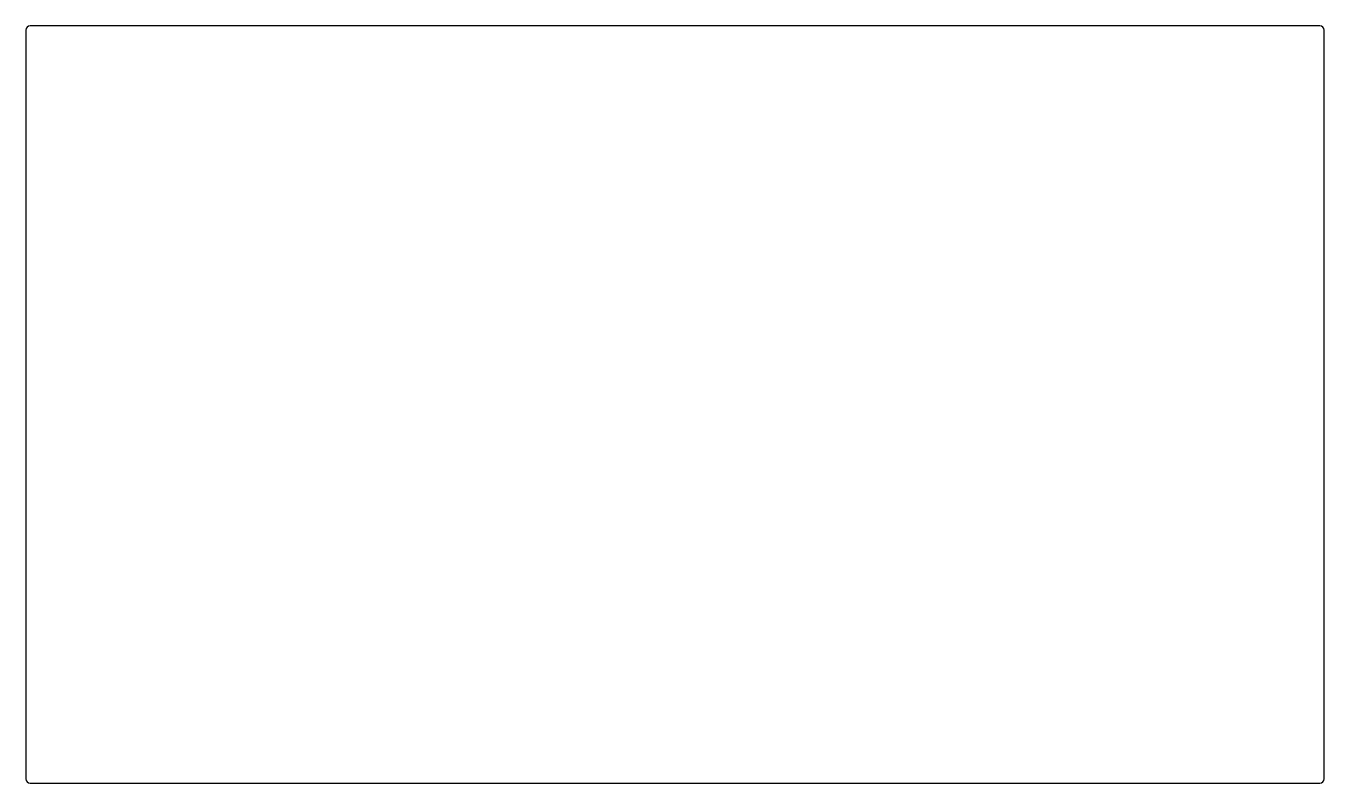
# Model space of a CAD drawing. Extents: x -29.2 to 47, y -19.8 to 24.6.
import ezdxf

# ---------------------------------------------------------------- set-up
doc = ezdxf.new("R2010")
doc.units = 0
doc.header["$MEASUREMENT"] = 0
doc.layers.get('0').update_dxf_attribs({"linetype": 'CONTINUOUS'})

msp = doc.modelspace()

# ---------------------------------------------------------------- linework, layer by layer
for p, q in [((46.745, 24.627), (-28.947, 24.627)), ((-29.201, 24.373), (-29.201, -19.569)), ((46.999, -19.569), (46.999, 24.373)), ((-28.947, -19.823), (46.745, -19.823))]:
    msp.add_line(p, q)
for centre, start, end in [((-28.947, 24.373), 90, 180), ((46.745, 24.373), 0, 90), ((-28.947, -19.569), 180, 270), ((46.745, -19.569), 270, 360)]:
    msp.add_arc(centre, 0.254, start, end)

doc.saveas('drawing.dxf')
